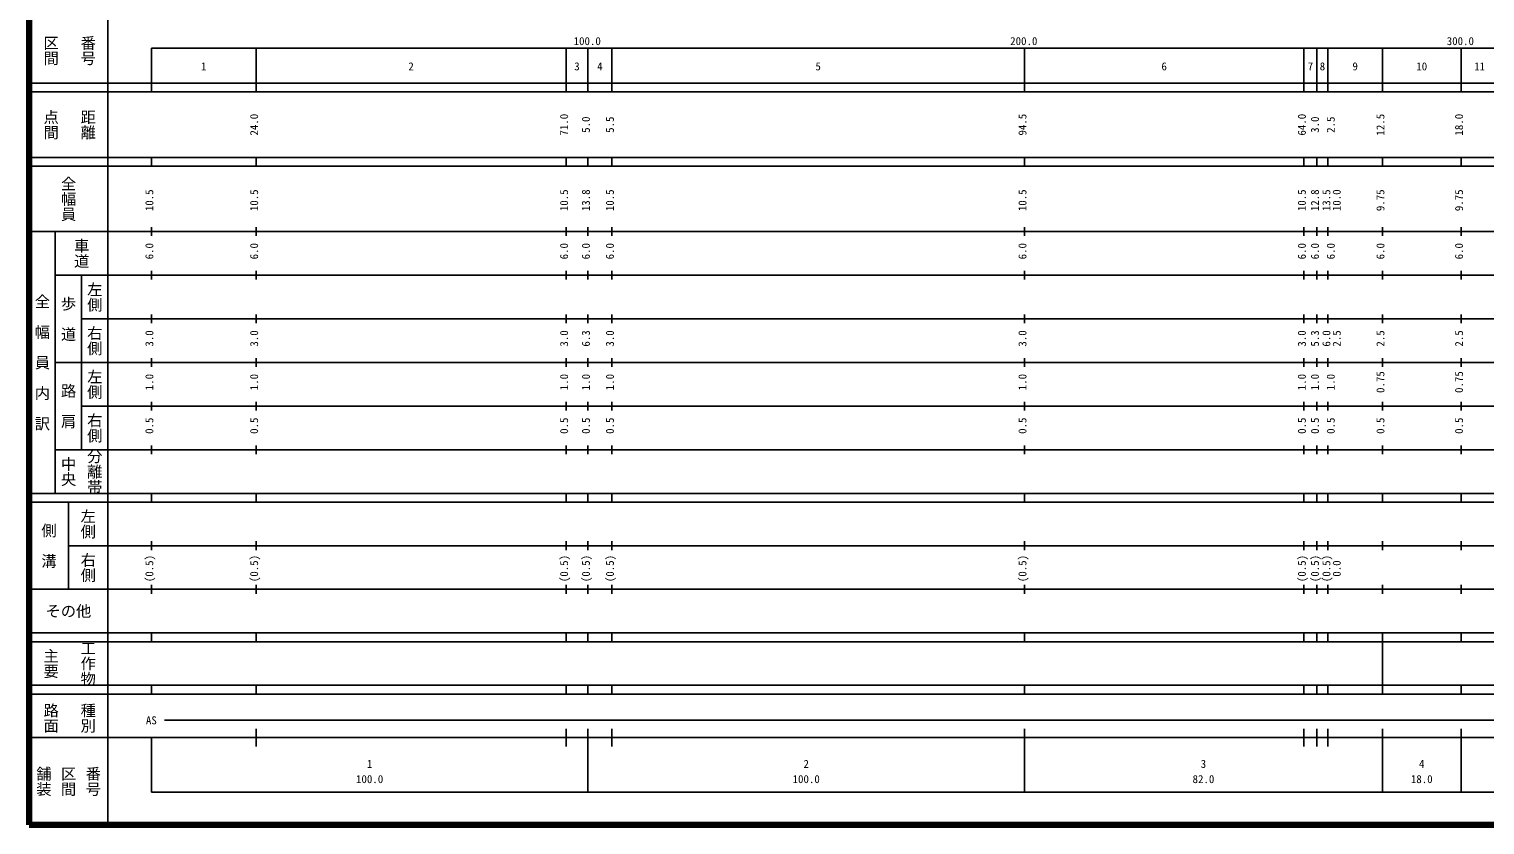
# Model space of a CAD drawing. Units: millimetres, scale not verified. Extents: x 40000 to 680000, y 20000 to 380000.
# Drawn here: x 40000 to 373467, y 20000 to 202409 of the extents above; entities that cross this region are included whole.
import ezdxf
from ezdxf.enums import TextEntityAlignment as Align

# ---------------------------------------------------------------- set-up
doc = ezdxf.new("R2010")
doc.units = ezdxf.units.MM
doc.header["$LTSCALE"] = 1000
doc.layers.add('M-TTL', color=2, linetype='Continuous', lineweight=140)
doc.layers.add('M-TTL-BAND', color=7, linetype='Continuous', lineweight=25)
doc.styles.add('@ＭＳ ゴシック', font='')
doc.styles.add('ＭＳ ゴシック', font='')
doc.styles.get('@ＭＳ ゴシック').set_extended_font_data('@MS Gothic')
doc.styles.get('ＭＳ ゴシック').set_extended_font_data('MS Gothic')

msp = doc.modelspace()

# ---------------------------------------------------------------- linework, layer by layer
at = {"layer": 'M-TTL'}
for p, q in [((40000, 380000), (40000, 20000)), ((40000, 20000), (680000, 20000))]:
    msp.add_line(p, q, dxfattribs=at)
at = {"layer": 'M-TTL-BAND'}
for p, q in [((58000, 370000), (58000, 20000)), ((68000, 198000), (579000, 198000)), ((68000, 198000), (68000, 188000)), ((92000, 188000), (92000, 198000)), ((163000, 188000), (163000, 198000)), ((168000, 188000), (168000, 198000)), ((173500, 188000), (173500, 198000)), ((268000, 188000), (268000, 198000)), ((332000, 188000), (332000, 198000)), ((335000, 188000), (335000, 198000)), ((337500, 188000), (337500, 198000)), ((350000, 188000), (350000, 198000)), ((368000, 188000), (368000, 198000)), ((40000, 190000), (579000, 190000)), ((40000, 188000), (579000, 188000)), ((40000, 173000), (579000, 173000)), ((40000, 171000), (579000, 171000)), ((68000, 171000), (68000, 173000)), ((92000, 171000), (92000, 173000)), ((163000, 171000), (163000, 173000)), ((168000, 171000), (168000, 173000)), ((173500, 171000), (173500, 173000)), ((268000, 171000), (268000, 173000)), ((332000, 171000), (332000, 173000)), ((335000, 171000), (335000, 173000)), ((337500, 171000), (337500, 173000)), ((350000, 171000), (350000, 173000)), ((368000, 171000), (368000, 173000)), ((68000, 155000), (68000, 157000)), ((92000, 155000), (92000, 157000)), ((163000, 155000), (163000, 157000)), ((168000, 155000), (168000, 157000)), ((173500, 155000), (173500, 157000)), ((268000, 155000), (268000, 157000)), ((332000, 155000), (332000, 157000)), ((335000, 155000), (335000, 157000)), ((337500, 155000), (337500, 157000)), ((350000, 155000), (350000, 157000)), ((368000, 155000), (368000, 157000)), ((40000, 156000), (579000, 156000)), ((46000, 96000), (46000, 156000)), ((68000, 145000), (68000, 147000)), ((92000, 145000), (92000, 147000)), ((163000, 145000), (163000, 147000)), ((168000, 145000), (168000, 147000)), ((173500, 145000), (173500, 147000)), ((268000, 145000), (268000, 147000)), ((332000, 145000), (332000, 147000)), ((335000, 145000), (335000, 147000)), ((337500, 145000), (337500, 147000)), ((350000, 145000), (350000, 147000)), ((368000, 145000), (368000, 147000)), ((46000, 146000), (579000, 146000)), ((52000, 146000), (52000, 106000)), ((68000, 135000), (68000, 137000)), ((92000, 135000), (92000, 137000)), ((163000, 135000), (163000, 137000)), ((168000, 135000), (168000, 137000)), ((173500, 135000), (173500, 137000)), ((268000, 135000), (268000, 137000)), ((332000, 135000), (332000, 137000)), ((335000, 135000), (335000, 137000)), ((337500, 135000), (337500, 137000)), ((350000, 135000), (350000, 137000)), ((368000, 135000), (368000, 137000)), ((52000, 136000), (579000, 136000)), ((68000, 125000), (68000, 127000)), ((92000, 125000), (92000, 127000)), ((163000, 125000), (163000, 127000)), ((168000, 125000), (168000, 127000)), ((173500, 125000), (173500, 127000)), ((268000, 125000), (268000, 127000)), ((332000, 125000), (332000, 127000)), ((335000, 125000), (335000, 127000)), ((337500, 125000), (337500, 127000)), ((350000, 125000), (350000, 127000)), ((368000, 125000), (368000, 127000)), ((46000, 126000), (579000, 126000)), ((68000, 115000), (68000, 117000)), ((92000, 115000), (92000, 117000)), ((163000, 115000), (163000, 117000)), ((168000, 115000), (168000, 117000)), ((173500, 115000), (173500, 117000)), ((268000, 115000), (268000, 117000)), ((332000, 115000), (332000, 117000)), ((335000, 115000), (335000, 117000)), ((337500, 115000), (337500, 117000)), ((350000, 115000), (350000, 117000)), ((368000, 115000), (368000, 117000)), ((52000, 116000), (579000, 116000)), ((68000, 105000), (68000, 107000)), ((92000, 105000), (92000, 107000)), ((163000, 105000), (163000, 107000)), ((168000, 105000), (168000, 107000)), ((173500, 105000), (173500, 107000)), ((268000, 105000), (268000, 107000)), ((332000, 105000), (332000, 107000)), ((335000, 105000), (335000, 107000)), ((337500, 105000), (337500, 107000)), ((350000, 105000), (350000, 107000)), ((368000, 105000), (368000, 107000)), ((46000, 106000), (579000, 106000)), ((40000, 96000), (579000, 96000)), ((40000, 94000), (579000, 94000)), ((49000, 94000), (49000, 74000)), ((68000, 94000), (68000, 96000)), ((92000, 94000), (92000, 96000)), ((163000, 94000), (163000, 96000)), ((168000, 94000), (168000, 96000)), ((173500, 94000), (173500, 96000)), ((268000, 94000), (268000, 96000)), ((332000, 94000), (332000, 96000)), ((335000, 94000), (335000, 96000)), ((337500, 94000), (337500, 96000)), ((350000, 94000), (350000, 96000)), ((368000, 94000), (368000, 96000)), ((49000, 84000), (579000, 84000)), ((68000, 83000), (68000, 85000)), ((92000, 83000), (92000, 85000)), ((163000, 83000), (163000, 85000)), ((168000, 83000), (168000, 85000)), ((173500, 83000), (173500, 85000)), ((268000, 83000), (268000, 85000)), ((332000, 83000), (332000, 85000)), ((335000, 83000), (335000, 85000)), ((337500, 83000), (337500, 85000)), ((350000, 83000), (350000, 85000)), ((368000, 83000), (368000, 85000)), ((40000, 74000), (579000, 74000)), ((68000, 73000), (68000, 75000)), ((92000, 73000), (92000, 75000)), ((163000, 73000), (163000, 75000)), ((168000, 73000), (168000, 75000)), ((173500, 73000), (173500, 75000)), ((268000, 73000), (268000, 75000)), ((332000, 73000), (332000, 75000)), ((335000, 73000), (335000, 75000)), ((337500, 73000), (337500, 75000)), ((350000, 73000), (350000, 75000)), ((368000, 73000), (368000, 75000)), ((40000, 64000), (579000, 64000)), ((68000, 62000), (68000, 64000)), ((92000, 62000), (92000, 64000)), ((163000, 62000), (163000, 64000)), ((168000, 62000), (168000, 64000)), ((173500, 62000), (173500, 64000)), ((268000, 62000), (268000, 64000)), ((332000, 62000), (332000, 64000)), ((335000, 62000), (335000, 64000)), ((337500, 62000), (337500, 64000)), ((350000, 62000), (350000, 64000)), ((368000, 62000), (368000, 64000)), ((40000, 62000), (579000, 62000)), ((350000, 52000), (350000, 62000)), ((40000, 52000), (579000, 52000)), ((68000, 50000), (68000, 52000)), ((92000, 50000), (92000, 52000)), ((163000, 50000), (163000, 52000)), ((168000, 50000), (168000, 52000)), ((173500, 50000), (173500, 52000)), ((268000, 50000), (268000, 52000)), ((332000, 50000), (332000, 52000)), ((335000, 50000), (335000, 52000)), ((337500, 50000), (337500, 52000)), ((350000, 50000), (350000, 52000)), ((368000, 50000), (368000, 52000)), ((40000, 50000), (579000, 50000)), ((71000, 44000), (565000, 44000)), ((92000, 38000), (92000, 42000)), ((163000, 38000), (163000, 42000)), ((168000, 27500), (168000, 42000)), ((173500, 38000), (173500, 42000)), ((268000, 27500), (268000, 42000)), ((332000, 38000), (332000, 42000)), ((335000, 38000), (335000, 42000)), ((337500, 38000), (337500, 42000)), ((350000, 27500), (350000, 42000)), ((368000, 27500), (368000, 42000)), ((40000, 40000), (579000, 40000)), ((68000, 40000), (68000, 27500)), ((68000, 27500), (579000, 27500))]:
    msp.add_line(p, q, dxfattribs=at)

# ---------------------------------------------------------------- texts
at = {"layer": 'M-TTL-BAND', "style": '@ＭＳ ゴシック'}
for s, p in [('区間', (45000, 197500)), ('番号', (53500, 197500)), ('点間', (45000, 180500)), ('距離', (53500, 180500)), ('全幅員', (49000, 163500)), ('車道', (52000, 151000)), ('左側', (55000, 141000)), ('全\u3000幅\u3000員\u3000内\u3000訳', (43000, 126000)), ('歩\u3000道', (49000, 136000)), ('右側', (55000, 131000)), ('左側', (55000, 121000)), ('路\u3000肩', (49000, 116000)), ('右側', (55000, 111000)), ('中央', (49000, 101000)), ('分離帯', (55000, 101000)), ('左側', (53500, 89000)), ('側\u3000溝', (44500, 84000)), ('右側', (53500, 79000)), ('主要', (45000, 57000)), ('工作物', (53500, 57000)), ('路面', (45000, 44500)), ('種別', (53500, 44500)), ('舗装', (43333, 30000)), ('区間', (49000, 30000)), ('番号', (54667, 30000))]:
    msp.add_text(s, height=2566, rotation=270, dxfattribs=at).set_placement(p, align=Align.MIDDLE_CENTER)
at = {"layer": 'M-TTL-BAND', "style": 'ＭＳ ゴシック'}
for s, p in [('100.0', (167844, 198195)), ('200.0', (267844, 198195)), ('300.0', (367844, 198195)), ('1', (80000, 192405)), ('2', (127500, 192405)), ('3', (165500, 192405)), ('4', (170750, 192405)), ('5', (220750, 192405)), ('6', (300000, 192405)), ('7', (333500, 192405)), ('8', (336250, 192405)), ('9', (343750, 192405)), ('10', (359000, 192405)), ('11', (372250, 192405)), ('AS', (68000, 42500)), ('1', (118000, 32523)), ('2', (218000, 32523)), ('3', (309000, 32523)), ('4', (359000, 32523)), ('100.0', (118000, 29033)), ('100.0', (218000, 29033)), ('82.0', (309000, 29033)), ('18.0', (359000, 29033))]:
    msp.add_text(s, height=1833, dxfattribs=at).set_placement(p, align=Align.BOTTOM_CENTER)
for s, p in [('24.0', (93000, 180500)), ('71.0', (164000, 180500)), ('5.0', (169000, 180500)), ('5.5', (174500, 180500)), ('94.5', (269000, 180500)), ('64.0', (333000, 180500)), ('3.0', (336000, 180500)), ('2.5', (339621, 180500)), ('12.5', (351000, 180500)), ('18.0', (369000, 180500)), ('10.5', (69000, 163174)), ('10.5', (93000, 163174)), ('10.5', (164000, 163174)), ('13.8', (169000, 163174)), ('10.5', (174500, 163174)), ('10.5', (269000, 163174)), ('10.5', (333000, 163174)), ('12.8', (336000, 163174)), ('13.5', (338621, 163174)), ('10.0', (340991, 163174)), ('9.75', (351000, 163174)), ('9.75', (369000, 163174)), ('6.0', (69000, 151500)), ('6.0', (93000, 151500)), ('6.0', (164000, 151500)), ('6.0', (169000, 151500)), ('6.0', (174500, 151500)), ('6.0', (269000, 151500)), ('6.0', (333000, 151500)), ('6.0', (336000, 151500)), ('6.0', (339621, 151500)), ('6.0', (351000, 151500)), ('6.0', (369000, 151500)), ('3.0', (69000, 131500)), ('3.0', (93000, 131500)), ('3.0', (164000, 131500)), ('6.3', (169000, 131500)), ('3.0', (174500, 131500)), ('3.0', (269000, 131500)), ('3.0', (333000, 131500)), ('5.3', (336000, 131500)), ('6.0', (338621, 131500)), ('2.5', (340991, 131500)), ('2.5', (351000, 131500)), ('2.5', (369000, 131500)), ('0.75', (351000, 121500)), ('0.75', (369000, 121500)), ('1.0', (69000, 121500)), ('1.0', (93000, 121500)), ('1.0', (164000, 121500)), ('1.0', (169000, 121500)), ('1.0', (174500, 121500)), ('1.0', (269000, 121500)), ('1.0', (333000, 121500)), ('1.0', (336000, 121500)), ('1.0', (339621, 121500)), ('0.5', (69000, 111500)), ('0.5', (93000, 111500)), ('0.5', (164000, 111500)), ('0.5', (169000, 111500)), ('0.5', (174500, 111500)), ('0.5', (269000, 111500)), ('0.5', (333000, 111500)), ('0.5', (336000, 111500)), ('0.5', (339621, 111500)), ('0.5', (351000, 111500)), ('0.5', (369000, 111500)), ('(0.5)', (69000, 78764)), ('(0.5)', (93000, 78764)), ('(0.5)', (164000, 78764)), ('(0.5)', (169000, 78764)), ('(0.5)', (174500, 78764)), ('(0.5)', (269000, 78764)), ('(0.5)', (333000, 78764)), ('(0.5)', (336000, 78764)), ('(0.5)', (338621, 78764)), ('0.0', (340991, 78764))]:
    msp.add_text(s, height=1833, rotation=90, dxfattribs=at).set_placement(p, align=Align.BOTTOM_CENTER)
msp.add_text('その他', height=2566, dxfattribs=at).set_placement((49000, 69000), align=Align.MIDDLE_CENTER)

doc.saveas('drawing.dxf')
